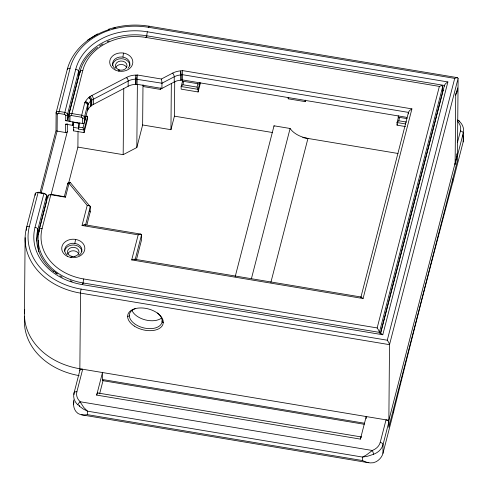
<?xml version="1.0" encoding="UTF-8"?>
<svg xmlns="http://www.w3.org/2000/svg" width="488" height="488" viewBox="0 0 488 488"><rect width="100%" height="100%" fill="white"/><g stroke="black" fill="none" stroke-linecap="round" stroke-linejoin="round"><path stroke-width="0.73" d="M182.481 73.908L182.469 70.687M73.609 404.107L73.639 399.928M24.461 313.326L25.12 237.68M26.498 230.342L26.523 227.64L35.215 193.889A1.446 1.153 0.5 0 1 35.837 193.163M35.203 195.383L35.215 193.889A2.891 1.708 14.4 0 1 38.064 192.62L43.725 193.565A2.891 1.708 14.4 0 1 46.537 195.779L46.494 201.007L37.802 234.758A57.791 46.092 0.5 0 0 36.746 240.987M37.802 234.758L37.844 229.531L46.537 195.779A1.446 1.153 0.5 0 0 46.031 194.651M39.241 232.056L39.26 229.769L47.952 196.017A1.446 1.153 0.5 0 1 48.977 195.139M47.934 197.976L47.952 196.017A2.891 1.708 14.4 0 1 50.801 194.743L65.453 197.189L69.015 183.366L87.212 205.436L82.051 225.48L138.153 234.844L140.08 234.142L141.319 234.289L141.508 240.035L136.396 259.884M109.66 29.39A69.351 55.309 0.5 0 0 67.234 69.57L56.132 112.679A1.446 1.153 0.5 0 0 57.255 114.046L57.108 131.126L41.145 193.108M56.376 130.955L65.599 132.541L65.673 124.178A1.446 1.153 0.5 0 0 67.088 123.775M408.48 113.899L408.493 112.405L182.481 74.688L180.865 74.938A14.707 11.73 0.5 0 0 174.253 76.775L161.955 83.21L135.877 79.147A14.237 11.358 0.5 0 0 133.431 79.349A14.591 11.639 0.5 0 0 128.185 81.038L91.811 100.058L90.878 100.931A14.793 11.797 0.5 0 0 89.286 102.498A14.317 11.419 0.5 0 0 88.072 104.255L87.511 105.115L87.462 110.343L84.314 122.622A1.446 1.153 0.5 0 1 82.612 123.513L79.764 123.037A1.446 0.854 14.4 0 0 79.019 123.043L65.703 120.688L65.746 115.461A1.433 0.848 14.4 0 0 64.337 114.357L58.676 113.411A1.433 0.848 14.4 0 0 57.261 114.046M51.051 194.761L67.301 131.65L67.368 124.043M65.703 120.688A1.446 1.153 0.5 0 0 67.405 119.798L67.454 114.57L78.556 71.462A57.791 46.092 0.5 0 1 146.784 35.795L444.47 85.473L444.464 86.126M84.314 122.622L84.363 117.388A2.873 1.702 14.4 0 0 81.545 115.18L71.712 113.539A2.891 1.708 14.4 0 0 68.869 114.808A1.446 1.153 0.5 0 0 69.991 116.168L69.949 121.402A1.446 1.153 0.5 0 1 68.82 120.036L68.869 114.808L79.971 71.699A56.346 44.939 0.5 0 1 97.569 47.318M65.673 124.178L72.749 125.355L72.779 121.872M85.449 116.12L87.572 116.473L87.553 119.09L84.064 132.626L73.499 130.857L73.456 122.085M74.017 394.511L74.03 393.06L79.837 370.502L80.514 293.117A2.891 0.336 -80.5 0 1 81.112 289.116L387.283 340.215L388.869 342.649L389.515 344.668L458.116 78.324L458.037 87.053L455.731 94.337L455.115 164.749L457.451 153.982L456.744 153.866M68.808 182.39L77.897 147.108L78.031 131.766M67.405 119.798L78.507 76.689L78.556 71.462A2.891 1.708 14.4 0 0 75.738 69.247L64.337 114.357M84.064 132.626L84.088 130.009L78.428 129.064L78.483 123.141L73.572 122.317M79.959 73.005L79.971 71.699A2.891 1.708 14.4 0 1 82.814 70.431A53.442 42.627 0.5 0 1 145.924 37.442A2.891 0.336 -80.5 0 1 146.492 36.777M82.612 123.513L82.655 118.285A1.433 0.848 14.4 0 0 81.246 117.181L71.413 115.534A1.433 0.848 14.4 0 0 69.998 116.174M83.119 283.619L83.125 282.967A2.891 0.336 -80.5 0 1 83.722 278.965A53.442 42.627 0.5 0 1 42.114 228.5L50.959 194.267L64.318 196.694L67.887 183.116M87.925 109.66L88.072 104.255A2.891 1.598 28.9 0 0 85.443 101.583A17.208 13.725 0.5 0 1 86.894 99.467A17.763 14.164 0.5 0 1 88.816 97.582A2.891 1.263 50.6 0 1 90.878 100.931L90.835 106.158A14.793 11.797 0.5 0 0 89.237 107.726A14.317 11.419 0.5 0 0 88.023 109.489L87.462 110.343M73.95 401.776A17.336 13.829 0.5 0 0 75.951 411.518L77.964 413.452L80.575 414.605L83.79 415.014L87.48 414.66L87.511 411.17L83.722 407.419L79.831 401.398A14.445 11.517 0.5 0 1 76.872 391.791L82.686 369.233A2.891 1.708 14.4 0 0 79.837 370.502M90.994 106.03L91.043 100.796A2.891 1.311 48.3 0 0 88.895 97.515L89.89 96.557L126.63 77.391A17.294 13.792 0.5 0 1 132.901 75.335A16.958 13.524 0.5 0 1 135.841 75.103L135.829 84.381A14.237 11.358 0.5 0 0 133.389 84.576A14.591 11.639 0.5 0 0 128.137 86.266L91.762 105.286L90.835 106.158M86.907 224.822L90.225 211.944L90.268 206.717L70.614 182.884A1.446 1.153 0.5 0 0 70.04 182.481M91.762 105.286L91.811 100.058A2.91 1.171 55 0 0 89.89 96.563M93.397 104.469L93.44 99.241A2.891 0.958 62.9 0 0 91.89 95.556M102.938 380.384A5.777 0.677 -80.5 0 1 102.437 379.511L102.498 372.539L96.685 395.097L360.406 439.108A5.777 0.677 -80.5 0 1 361.364 436.906M77.897 147.108L123.183 154.666L123.757 88.651M128.137 86.266L128.185 81.038A2.885 0.964 62.5 0 0 126.904 77.732M135.829 84.381L136.091 77.177M172.685 73.102A2.891 0.964 62.6 0 1 174.253 76.775L174.21 82.002L161.906 88.438L137.067 84.296L137.268 74.993L161.376 79.013L172.685 73.102A17.659 14.085 0.5 0 1 180.603 70.882L180.816 80.166L178.23 80.544A14.805 11.804 0.5 0 0 174.216 82.008M123.183 154.666L136.829 147.528L137.378 84.448M136.829 147.528L142.636 124.971L142.99 84.845M143.704 85.18L143.692 86.626L160.674 89.463L161.028 88.084M146.778 36.777L146.784 35.795A2.891 0.336 -80.5 0 1 147.382 31.793L447.892 81.947L382.787 334.756L82.271 284.608A2.891 0.336 -80.5 0 1 82.832 283.815M160.674 89.463L160.686 88.017M161.906 88.438L161.955 83.21M142.636 124.971L170.94 129.698L171.343 83.509M170.94 129.698L174.429 116.162L174.734 81.173M180.816 80.166L181.182 80.136L181.225 74.817L180.792 70.906L182.469 70.589L411.921 108.879L363.078 298.528L131.699 259.915L138.189 234.826M182.341 79.684L182.323 82.002L181.158 86.51L181.133 89.127L198.116 91.964L200.489 82.746M181.182 80.136L182.433 79.916L182.481 74.688M198.116 91.964L198.14 89.347L199.305 84.833L199.324 82.521M274.036 126.239L274.036 125.8L290.104 128.484A20.228 11.968 14.4 0 0 307.946 138.439L270.883 282.345M305.543 100.253L305.189 101.632L288.207 98.796L288.219 97.356M305.189 101.632L305.201 100.186M457.488 120.737A2.891 1.299 -47.9 0 1 459.245 121.207A17.336 13.829 0.5 0 1 463.246 133.169L463.173 141.88L452.712 182.488A2491.167 291.873 -80.5 0 0 393.413 412.738L382.958 453.34A17.336 13.829 0.5 0 1 376.309 461.642L373.369 462.746L370.044 462.911L366.36 462.166L362.517 460.556L362.547 457.073L366.055 455.219L370.319 452.028M366.195 418.637L366.214 416.551L360.406 439.108M379.389 333.389L379.396 332.371L83.125 282.967A56.346 44.939 0.5 0 1 39.26 229.769A2.891 1.708 14.4 0 1 42.108 228.494M382.958 453.34L383.031 444.629L388.845 422.071A2.891 1.708 14.4 0 0 386.026 419.857L380.219 442.415A14.445 11.517 0.5 0 1 372.795 450.265L370.593 451.809M393.413 412.738L393.444 409.255M405.534 126.575L397.043 125.154L397.067 122.543L398.226 118.029L398.245 115.717M145.93 37.436L439.365 86.407L441.39 85.687L442.634 85.949L442.714 91.591L380.481 333.243M452.712 182.488L452.742 178.998M457.451 153.982L457.39 160.955L388.796 427.299L389.515 344.668L80.514 293.117A69.351 55.309 0.5 0 1 26.523 227.64A2.891 1.708 14.4 0 1 29.371 226.371L38.192 192.199L44.005 193.309A1.433 0.848 14.4 0 1 45.25 193.974M162.156 320.939L162.15 321.135A1.446 1.153 2.6 0 0 163.273 322.531L163.285 322.287M74.823 243.372L75.609 239.401M58.676 113.411L70.077 68.302A66.405 52.96 0.5 0 1 148.535 27.31A2.891 0.336 -80.5 0 1 149.108 26.627M71.413 115.534L82.814 70.431M78.428 129.064L79.812 122.836M81.246 117.175L84.778 102.565L85.394 101.669A2.891 1.574 31.6 0 1 87.974 104.432M39.955 192.839L55.974 130.631L56.132 112.679A2.891 1.708 14.4 0 1 58.975 111.41L64.636 112.356A2.891 1.708 14.4 0 1 67.454 114.57A1.446 1.153 0.5 0 1 65.746 115.461M72.749 125.355L73.462 122.592M73.499 130.857L73.865 129.436M84.07 129.826L82.997 127.801L85.876 116.498L87.187 116.126M84.088 130.009L87.572 116.473M85.449 225.444L90.268 206.717M99.619 393.822L103.072 380.42M135.097 259.878L141.55 234.801M182.329 81.13L182.683 79.751M181.207 86.284L182.872 84.747L183.744 81.368L197.896 83.729A1.446 0.854 14.4 0 1 199.305 84.833M198.122 89.164L197.024 87.108L197.896 83.729M199.311 83.966L199.665 82.588M235.161 276.757L274.036 125.8M288.207 98.796L288.56 97.417M251.405 278.733L290.104 128.484M397.043 125.154L397.409 123.732M397.122 122.299L398.763 120.786L399.648 117.394L407.065 118.633M360.809 297.546L408.535 112.118L409.676 110.477L411.884 108.897M442.762 86.364L379.396 332.407L378.743 330.37L377.163 327.936L439.365 86.407M380.518 333.774L444.507 85.186L445.654 83.546L447.862 81.966M387.283 340.215L454.718 78.379L457.091 77.629L458.11 78.306M455.719 95.203L456.591 91.823L456.579 93.562L458.031 87.925L457.463 153.11L455.121 163.876M457.524 142.228L460.434 130.949A14.445 11.517 0.5 0 0 457.5 121.372M455.127 163.004L388.857 420.327L79.855 368.757A69.351 55.309 0.5 0 1 24.705 309.654M87.425 40.23L97.466 33.94M398.763 120.786L406.565 122.079M82.051 225.48L84.284 224.736L85.412 225.212M131.699 259.915L134.047 259.165L135.091 259.793M373.308 454.377L373.454 454.322A17.336 13.829 0.5 0 0 383.031 444.629A2.891 1.708 14.4 0 0 380.219 442.415M373.021 454.48L367.379 456.298L362.547 457.073L87.511 411.17L83.296 409.035L79.215 406.059M108.269 29.347C121.359 25.132 135.365 23.942 148.95 26.2L457.335 77.635M361.108 297.039L363.078 298.528M380.817 333.267L382.787 334.756M137.268 74.993L135.969 75.103L135.999 75.524M136.085 84.375L137.067 84.296M71.37 256.365L75.079 256.395M140.776 234.1L84.668 224.736M148.541 27.285L454.718 78.379M442.226 90.335L443.69 90.579M182.433 79.916L406.962 117.388M182.872 84.747L197.024 87.108M181.158 86.51L198.14 89.347M397.067 122.543L405.558 123.958M174.429 116.162L272.481 132.523M302.774 137.579L398.019 153.476M78.727 127.063L82.997 127.801M73.529 127.374L78.434 128.191M361.34 297.058L134.316 259.177M83.722 278.965L377.163 327.936M102.437 379.511L364.652 423.267M102.754 380.652L364.225 424.285M97.502 392.925L361.218 436.937M87.48 414.66L362.517 460.556M81.63 414.837L368.794 462.758M118.926 71.138L118.706 71.102A2.891 0.378 -79.5 0 1 119.322 70.449M457.506 119.975L458.061 120.304M64.764 196.536L65.453 197.189M53.527 270.968L57.932 274.146M89.402 210.95L90.225 211.944M135.999 75.548L136.03 76.043M44.005 193.309L35.032 227.316A2.891 1.708 14.4 0 1 37.844 229.531A57.791 46.092 0.5 0 0 53.753 271.572M99.454 46.031A56.346 44.939 0.5 0 1 102.944 43.938M107.25 41.779A56.346 44.939 0.5 0 1 109.172 40.955M38.918 251.832A56.346 44.939 0.5 0 1 38.253 240.37M87.218 205.485A3.026 1.787 -13.6 0 1 90.353 206.698M84.778 102.572A2.91 1.653 24.6 0 1 87.523 105.121L84.363 117.388A1.446 1.153 0.5 0 1 82.655 118.285M161.376 79.068A3.026 0.36 81.4 0 1 161.967 83.271M67.991 183.274A1.446 1.153 0.5 0 1 69.137 182.378M69.022 183.445A2.995 0.897 -65.1 0 1 70.65 182.719M67.588 184A1.446 0.854 14.4 0 1 69.015 183.366M126.636 77.812A2.879 0.671 60.1 0 1 126.831 78.098M112.569 65.447A8.668 6.911 0.5 0 1 121.402 58.694A8.668 6.911 0.5 0 1 129.906 65.77M115.674 67.747A5.777 4.612 0.5 0 1 120.963 64.483A5.777 4.612 0.5 0 1 126.581 67.411M64.642 251.106A8.668 6.911 0.5 0 1 73.413 245A8.668 6.911 0.5 0 1 81.899 251.411M72.096 256.42A5.777 4.612 0.5 0 1 68.485 249.289A5.777 4.612 0.5 0 1 78.111 249.429A5.777 4.612 0.5 0 1 74.261 256.45M67.692 254.053A5.777 4.612 0.5 0 1 73.273 250.789A5.777 4.612 0.5 0 1 78.788 254.163M115.046 68.674A8.668 6.911 0.5 0 1 114.954 59.091A8.668 6.911 0.5 0 1 126.959 58.676A8.668 6.911 0.5 0 1 127.996 68.228M122.994 57.096A2.891 0.336 -80.5 0 1 123.592 53.094M67.167 255.053A8.668 6.911 0.5 0 1 67.332 245.11A8.668 6.911 0.5 0 1 79.782 245.623A8.668 6.911 0.5 0 1 78.763 255.535M70.961 257.444A2.891 0.336 -80.5 0 1 71.522 256.657M398.226 118.029A1.446 0.854 14.4 0 1 399.648 117.394M182.323 82.002A1.446 0.854 14.4 0 1 183.744 81.368M50.477 194.474A1.433 0.848 14.4 0 1 51.081 194.492M462.813 135.176A17.336 13.829 0.5 0 1 463.173 141.88M79.117 375.614A69.351 55.309 0.5 0 1 24.644 316.627M76.872 391.791A2.891 1.708 14.4 0 0 74.03 393.06A17.336 13.829 0.5 0 0 78.031 405.022A2.891 1.299 -47.9 0 1 80.209 401.758L372.271 450.479A2.891 0.756 69.5 0 1 373.454 454.322M96.685 395.097A5.777 0.677 -80.5 0 1 97.807 393.511M456.817 154.519A2.891 1.708 14.4 0 1 457.439 155.727L463.246 133.169A2.891 1.708 14.4 0 0 460.434 130.949M458.879 121.073A10.266 8.003 80.7 0 1 459.171 121.335M79.19 405.699A10.358 1.238 38.6 0 1 78.751 405.315M79.55 406.065A11.633 2.452 36.3 0 1 79.166 405.735M45.988 199.879A1.446 1.153 0.5 0 1 46.494 201.007M78.507 76.689A57.791 46.092 0.5 0 1 80.618 70.638M112.978 28.432A69.351 55.309 0.5 0 1 115.674 27.767M67.234 69.57A2.891 1.708 14.4 0 1 70.077 68.302M72.09 281.411A57.791 46.092 0.5 0 1 70.193 280.734M62.214 277.129A57.791 46.092 0.5 0 1 59.847 275.781M56.443 273.579A57.791 46.092 0.5 0 1 55.351 272.792M81.118 289.097A66.405 52.96 0.5 0 1 29.396 226.377M82.271 284.602A60.665 48.385 0.5 0 1 35.038 227.316M75.75 69.247A60.665 48.385 0.5 0 1 147.376 31.799M161.467 318.115A16.757 9.919 14.4 0 1 145.229 319.878A16.757 9.919 14.4 0 1 131.967 310.435M157.411 312.973A16.757 9.919 14.4 0 1 156.88 327.442A16.757 9.919 14.4 0 1 133.303 322.757A16.757 9.919 14.4 0 1 135.463 308.611M129.32 315.443A1.446 1.153 0.5 0 1 127.618 316.34M67.301 131.65A1.446 1.153 0.5 0 1 65.599 132.541M37.21 192.528A1.433 0.848 14.4 0 1 38.345 192.364M118.248 69.54A5.777 4.612 0.5 0 0 127.014 65.715A5.777 4.612 0.5 0 0 118.444 61.561A5.777 4.612 0.5 0 0 118.248 69.54M115.18 69.936A11.559 9.217 0.5 0 0 132.821 62.44A11.559 9.217 0.5 0 0 115.796 53.979A11.559 9.217 0.5 0 0 115.18 69.936M67.204 256.243A11.559 9.217 0.5 0 0 84.839 248.746A11.559 9.217 0.5 0 0 67.814 240.291A11.559 9.217 0.5 0 0 67.204 256.243M134.292 326.069A18.202 10.773 14.4 0 0 163.071 323.861A18.202 10.773 14.4 0 0 138.976 308.007A18.202 10.773 14.4 0 0 134.292 326.069"/></g></svg>
